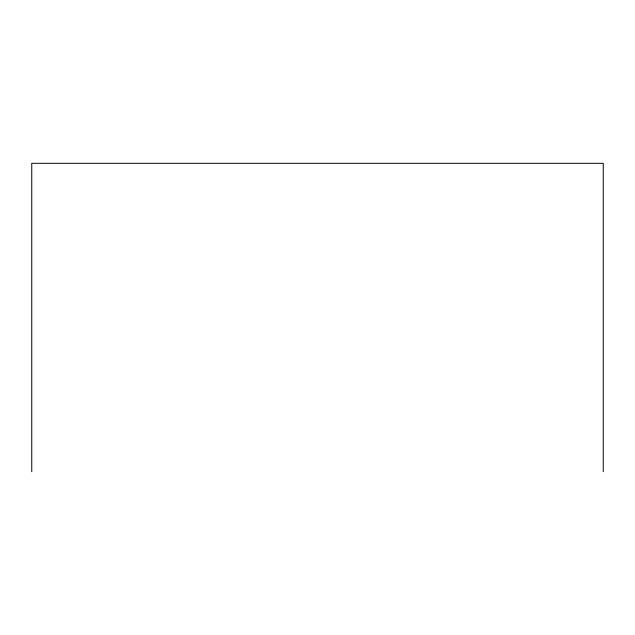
<?xml version="1.0" encoding="UTF-8"?>
<svg xmlns="http://www.w3.org/2000/svg" width="635" height="635" viewBox="0 0 635 635"><rect width="100%" height="100%" fill="white"/><g stroke="black" fill="none" stroke-linecap="round" stroke-linejoin="round"><path stroke-width="0.95" d="M603.25 471.686L603.25 163.314L31.75 163.314L31.75 471.686"/></g></svg>
